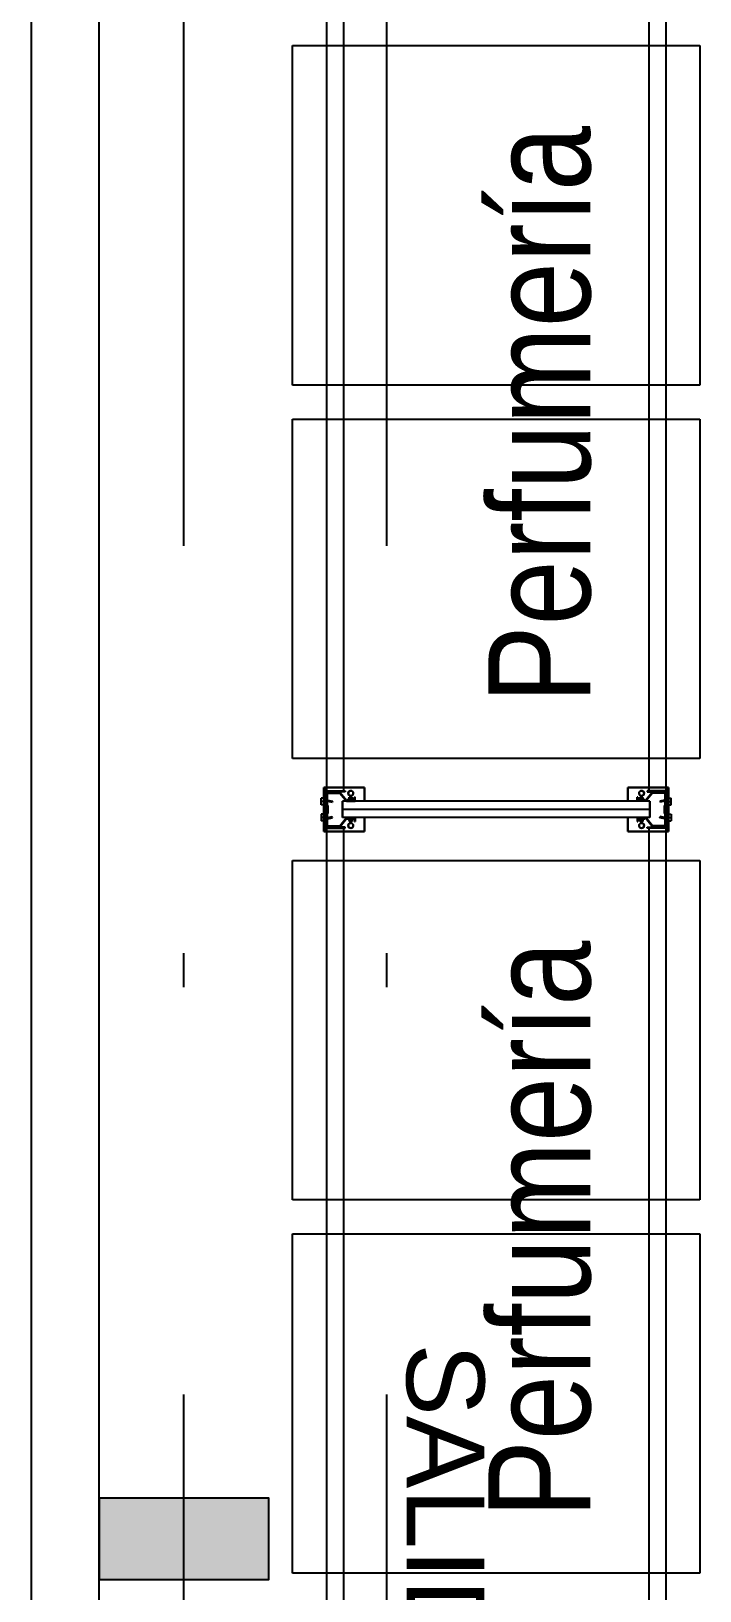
# Model space of a CAD drawing. Header units: metres. Extents: x 0 to 8715937, y -236336 to 216.
# Drawn here: x 109.6 to 111.57, y 53.102 to 57.696 of the extents above; entities that cross this region are included whole.
import ezdxf

# ---------------------------------------------------------------- set-up
doc = ezdxf.new("R2010")
doc.units = ezdxf.units.M
doc.header["$MEASUREMENT"] = 0
doc.linetypes.add('ACAD_ISO10W100', pattern=[18, 12, -3, 0, -3])
for name, color, linetype in [('0-BLOCK-ARQUITECTURA', 7, 'Continuous'), ('0-BLOCK-EQUIPAMIENTO', 7, 'Continuous'), ('0-BLOCK-ESTRUCTURA', 7, 'Continuous'), ('AAA BAST', 5, 'Continuous'), ('AAA COTAS', 7, 'Continuous'), ('AAA LARG', 1, 'Continuous'), ('AAA PALLETS', 7, 'Continuous'), ('COLUMNAS', 210, 'Continuous'), ('COLUMNAS HATCH', 251, 'Continuous'), ('EJES', 251, 'ACAD_ISO10W100'), ('MURO', 4, 'Continuous'), ('TEXTO', 7, 'Continuous')]:
    doc.layers.add(name, color=color, linetype=linetype)
doc.styles.add('AR', font='arial.ttf')
doc.styles.add('ARIAL', font='arial.ttf')

# ---------------------------------------------------------------- blocks, each defined once
blk = doc.blocks.new('DPM-ARQUITECTURA')
at = {"layer": 'MURO', "ltscale": 0.1}
for p, q in [((21.8801, 103.2229), (21.8801, 50.4111)), ((22.0801, 50.4111), (22.0801, 92.9343))]:
    blk.add_line(p, q, dxfattribs=at)
at = {"layer": 'TEXTO', "style": 'ARIAL'}
blk.add_text('SALIDA DE EMERGENCIA', height=0.229132, rotation=270, dxfattribs=at).set_placement((22.9863, 53.8306))
blk = doc.blocks.new('COLUMNA 0.24 x 0.50')
at = {"layer": 'COLUMNAS HATCH', "ltscale": 0.1}
blk.add_hatch(color=256, dxfattribs=at).paths.add_polyline_path([(0.5, 0), (0.5, -0.24), (0, -0.24), (0, 0)])
at = {"layer": 'COLUMNAS', "ltscale": 0.1}
blk.add_lwpolyline([(0.5, 0), (0.5, -0.24), (0, -0.24), (0, 0)], close=True, dxfattribs=at)
blk = doc.blocks.new('DPM-ESTRUCTURA')
at = {"layer": 'EJES', "ltscale": 0.4}
for p, q in [((22.33, 41.5801), (22.33, 112.3301)), ((22.9278, 41.5801), (22.9278, 112.3301))]:
    blk.add_line(p, q, dxfattribs=at)
at = {"layer": 'COLUMNAS', "xscale": -1}
blk.add_blockref('COLUMNA 0.24 x 0.50', (22.58, 53.3751), dxfattribs=at)
blk = doc.blocks.new('1A MODULO SIMPLE')
at = {"layer": 'AAA BAST'}
for points in [[(-2.1307, 1.015), (-2.1307, 1.017), (-2.1407, 1.017), (-2.1407, 1.04), (-2.1167, 1.06), (-2.1167, 1.1), (-2.1567, 1.1), (-2.1567, 1.098), (-2.1767, 1.098), (-2.1767, 1.1), (-2.2167, 1.1), (-2.2167, 1.06), (-2.1927, 1.04), (-2.1927, 1.017), (-2.2027, 1.017), (-2.2027, 1.015), (-2.1907, 1.015), (-2.1907, 1.0409), (-2.2147, 1.0609), (-2.2147, 1.098), (-2.1787, 1.098), (-2.1787, 1.096), (-2.1547, 1.096), (-2.1547, 1.098), (-2.1187, 1.098), (-2.1187, 1.0609), (-2.1427, 1.0409), (-2.1427, 1.015)], [(0.1973, 1.015), (0.1973, 1.017), (0.2073, 1.017), (0.2073, 1.04), (0.1833, 1.06), (0.1833, 1.1), (0.2233, 1.1), (0.2233, 1.098), (0.2433, 1.098), (0.2433, 1.1), (0.2833, 1.1), (0.2833, 1.06), (0.2593, 1.04), (0.2593, 1.017), (0.2693, 1.017), (0.2693, 1.015), (0.2573, 1.015), (0.2573, 1.0409), (0.2813, 1.0609), (0.2813, 1.098), (0.2453, 1.098), (0.2453, 1.096), (0.2213, 1.096), (0.2213, 1.098), (0.1853, 1.098), (0.1853, 1.0609), (0.2093, 1.0409), (0.2093, 1.015)], [(-2.1307, 0.185), (-2.1307, 0.183), (-2.1407, 0.183), (-2.1407, 0.16), (-2.1167, 0.14), (-2.1167, 0.1), (-2.1567, 0.1), (-2.1567, 0.102), (-2.1767, 0.102), (-2.1767, 0.1), (-2.2167, 0.1), (-2.2167, 0.14), (-2.1927, 0.16), (-2.1927, 0.183), (-2.2027, 0.183), (-2.2027, 0.185), (-2.1907, 0.185), (-2.1907, 0.1591), (-2.2147, 0.1391), (-2.2147, 0.102), (-2.1787, 0.102), (-2.1787, 0.104), (-2.1547, 0.104), (-2.1547, 0.102), (-2.1187, 0.102), (-2.1187, 0.1391), (-2.1427, 0.1591), (-2.1427, 0.185)], [(0.1973, 0.185), (0.1973, 0.183), (0.2073, 0.183), (0.2073, 0.16), (0.1833, 0.14), (0.1833, 0.1), (0.2233, 0.1), (0.2233, 0.102), (0.2433, 0.102), (0.2433, 0.1), (0.2833, 0.1), (0.2833, 0.14), (0.2593, 0.16), (0.2593, 0.183), (0.2693, 0.183), (0.2693, 0.185), (0.2573, 0.185), (0.2573, 0.1591), (0.2813, 0.1391), (0.2813, 0.102), (0.2453, 0.102), (0.2453, 0.104), (0.2213, 0.104), (0.2213, 0.102), (0.1853, 0.102), (0.1853, 0.1391), (0.2093, 0.1591), (0.2093, 0.185)]]:
    blk.add_hatch(color=251, dxfattribs=at).paths.add_polyline_path(points)
at = {"layer": 'AAA BAST', "color": 251}
for p, q in [((-2.2167, 1.1082), (-2.2317, 1.1082)), ((-2.2317, 1.1082), (-2.2317, 0.9882)), ((-2.2167, 1.1032), (-2.2317, 1.1032)), ((-2.1167, 1.1082), (-2.2167, 1.1082)), ((-2.2167, 1.1082), (-2.2167, 1.1032)), ((-2.2167, 1.1032), (-2.1167, 1.1032)), ((-2.2067, 1.1), (-2.2067, 1.1032)), ((-2.2067, 1.1032), (-2.1737, 1.1032)), ((-2.1802, 1.1152), (-2.2002, 1.1152)), ((-2.2002, 1.1082), (-2.2002, 1.1152)), ((-2.1902, 1.1082), (-2.1902, 1.1152)), ((-2.1802, 1.1082), (-2.1802, 1.1152)), ((-2.1737, 1.1), (-2.1737, 1.1032)), ((-2.1597, 1.1), (-2.1597, 1.1032)), ((-2.1532, 1.1152), (-2.1332, 1.1152)), ((-2.1532, 1.1082), (-2.1532, 1.1152)), ((-2.1432, 1.1082), (-2.1432, 1.1152)), ((-2.1332, 1.1082), (-2.1332, 1.1152)), ((-2.1267, 1.1), (-2.1267, 1.1032)), ((-2.1167, 1.1032), (-2.1167, 1.1082)), ((-2.1017, 1.1082), (-2.1167, 1.1082)), ((-2.1167, 1.1032), (-2.1017, 1.1032)), ((-2.1017, 0.9882), (-2.1017, 1.1082)), ((0.1683, 0.9882), (0.1683, 1.1082)), ((0.1683, 1.1082), (0.1833, 1.1082)), ((0.1833, 1.1032), (0.1683, 1.1032)), ((0.1833, 1.1032), (0.1833, 1.1082)), ((0.1833, 1.1082), (0.2833, 1.1082)), ((0.2833, 1.1032), (0.1833, 1.1032)), ((0.1933, 1.1), (0.1933, 1.1032)), ((0.2198, 1.1152), (0.1998, 1.1152)), ((0.1998, 1.1082), (0.1998, 1.1152)), ((0.2098, 1.1082), (0.2098, 1.1152)), ((0.2198, 1.1082), (0.2198, 1.1152)), ((0.2263, 1.1), (0.2263, 1.1032)), ((0.2403, 1.1), (0.2403, 1.1032)), ((0.2733, 1.1032), (0.2403, 1.1032)), ((0.2468, 1.1152), (0.2668, 1.1152)), ((0.2468, 1.1082), (0.2468, 1.1152)), ((0.2568, 1.1082), (0.2568, 1.1152)), ((0.2668, 1.1082), (0.2668, 1.1152)), ((0.2733, 1.1), (0.2733, 1.1032)), ((0.2833, 1.1082), (0.2833, 1.1032)), ((0.2833, 1.1082), (0.2983, 1.1082)), ((0.2833, 1.1032), (0.2983, 1.1032)), ((0.2983, 1.1082), (0.2983, 0.9882)), ((-2.1767, 1.1), (-2.2167, 1.1)), ((-2.2167, 1.1), (-2.2167, 1.06)), ((-2.2167, 1.06), (-2.1927, 1.04)), ((-2.2147, 1.098), (-2.2147, 1.0609)), ((-2.1787, 1.098), (-2.2147, 1.098)), ((-2.2147, 1.0609), (-2.1907, 1.0409)), ((-2.1787, 1.098), (-2.1787, 1.096)), ((-2.1547, 1.096), (-2.1787, 1.096)), ((-2.1767, 1.1), (-2.1767, 1.098)), ((-2.1767, 1.1), (-2.1737, 1.1)), ((-2.1567, 1.098), (-2.1767, 1.098)), ((-2.1567, 1.1), (-2.1597, 1.1)), ((-2.1167, 1.1), (-2.1567, 1.1)), ((-2.1567, 1.1), (-2.1567, 1.098)), ((-2.1187, 1.098), (-2.1547, 1.098)), ((-2.1547, 1.098), (-2.1547, 1.096)), ((-2.1187, 1.0609), (-2.1427, 1.0409)), ((-2.1167, 1.06), (-2.1407, 1.04)), ((-2.1187, 1.098), (-2.1187, 1.0609)), ((-2.1167, 1.1), (-2.1167, 1.06)), ((0.1833, 1.1), (0.2233, 1.1)), ((0.1833, 1.1), (0.1833, 1.06)), ((0.1833, 1.06), (0.2073, 1.04)), ((0.1853, 1.098), (0.1853, 1.0609)), ((0.1853, 1.098), (0.2213, 1.098)), ((0.1853, 1.0609), (0.2093, 1.0409)), ((0.2213, 1.098), (0.2213, 1.096)), ((0.2213, 1.096), (0.2453, 1.096)), ((0.2233, 1.1), (0.2233, 1.098)), ((0.2233, 1.1), (0.2263, 1.1)), ((0.2233, 1.098), (0.2433, 1.098)), ((0.2433, 1.1), (0.2403, 1.1)), ((0.2433, 1.1), (0.2833, 1.1)), ((0.2433, 1.1), (0.2433, 1.098)), ((0.2453, 1.098), (0.2813, 1.098)), ((0.2453, 1.098), (0.2453, 1.096)), ((0.2813, 1.0609), (0.2573, 1.0409)), ((0.2833, 1.06), (0.2593, 1.04)), ((0.2813, 1.098), (0.2813, 1.0609)), ((0.2833, 1.1), (0.2833, 1.06)), ((-2.1927, 1.017), (-2.2027, 1.017)), ((-2.2027, 1.017), (-2.2027, 1.015)), ((-2.1907, 1.015), (-2.2027, 1.015)), ((-2.1927, 1.036), (-2.1977, 1.036)), ((-2.1977, 1.021), (-2.1977, 1.036)), ((-2.1927, 1.0285), (-2.1977, 1.0285)), ((-2.1927, 1.021), (-2.1977, 1.021)), ((-2.1927, 1.04), (-2.1927, 1.017)), ((-2.1907, 1.053), (-2.1667, 1.053)), ((-2.1907, 0.147), (-2.1907, 1.053)), ((-2.1907, 1.0409), (-2.1907, 1.015)), ((-2.1667, 1.053), (-2.1427, 1.053)), ((-2.1667, 0.147), (-2.1667, 1.053)), ((-2.1427, 0.147), (-2.1427, 1.053)), ((-2.1427, 1.0409), (-2.1427, 1.015)), ((-2.1427, 1.015), (-2.1307, 1.015)), ((-2.1407, 1.04), (-2.1407, 1.017)), ((-2.1357, 1.036), (-2.1407, 1.036)), ((-2.1407, 1.021), (-2.1407, 1.036)), ((-2.1357, 1.0285), (-2.1407, 1.0285)), ((-2.1357, 1.021), (-2.1407, 1.021)), ((-2.1407, 1.017), (-2.1307, 1.017)), ((-2.1357, 1.021), (-2.1357, 1.036)), ((-2.1357, 1.0328), (-2.1307, 1.0328)), ((-2.1357, 1.0243), (-2.1307, 1.0243)), ((-2.1307, 1.0243), (-2.1307, 1.0328)), ((-2.1307, 1.015), (-2.1307, 1.017)), ((0.2023, 1.0328), (0.1973, 1.0328)), ((0.1973, 1.0243), (0.1973, 1.0328)), ((0.2023, 1.0243), (0.1973, 1.0243)), ((0.2073, 1.017), (0.1973, 1.017)), ((0.1973, 1.015), (0.1973, 1.017)), ((0.2093, 1.015), (0.1973, 1.015)), ((0.2023, 1.036), (0.2073, 1.036)), ((0.2023, 1.021), (0.2023, 1.036)), ((0.2023, 1.0285), (0.2073, 1.0285)), ((0.2023, 1.021), (0.2073, 1.021)), ((0.2073, 1.04), (0.2073, 1.017)), ((0.2073, 1.021), (0.2073, 1.036)), ((0.2333, 1.053), (0.2093, 1.053)), ((0.2093, 0.147), (0.2093, 1.053)), ((0.2093, 1.0409), (0.2093, 1.015)), ((0.2573, 1.053), (0.2333, 1.053)), ((0.2333, 0.147), (0.2333, 1.053)), ((0.2573, 0.147), (0.2573, 1.053)), ((0.2573, 1.0409), (0.2573, 1.015)), ((0.2573, 1.015), (0.2693, 1.015)), ((0.2593, 1.04), (0.2593, 1.017)), ((0.2593, 1.036), (0.2643, 1.036)), ((0.2593, 1.0285), (0.2643, 1.0285)), ((0.2593, 1.021), (0.2643, 1.021)), ((0.2593, 1.017), (0.2693, 1.017)), ((0.2643, 1.021), (0.2643, 1.036)), ((0.2693, 1.017), (0.2693, 1.015)), ((-2.2317, 0.9882), (-2.1907, 0.9882)), ((-2.1427, 0.9882), (-2.1017, 0.9882)), ((0.2093, 0.9882), (0.1683, 0.9882)), ((0.2983, 0.9882), (0.2573, 0.9882)), ((-2.2317, 0.0918), (-2.2317, 0.2118)), ((-2.2317, 0.2118), (-2.1907, 0.2118)), ((-2.1907, 0.185), (-2.2027, 0.185)), ((-2.2027, 0.183), (-2.2027, 0.185)), ((-2.1907, 0.1591), (-2.1907, 0.185)), ((-2.1427, 0.2118), (-2.1017, 0.2118)), ((-2.1427, 0.1591), (-2.1427, 0.185)), ((-2.1427, 0.185), (-2.1307, 0.185)), ((-2.1307, 0.185), (-2.1307, 0.183)), ((-2.1017, 0.2118), (-2.1017, 0.0918)), ((0.2093, 0.2118), (0.1683, 0.2118)), ((0.1683, 0.2118), (0.1683, 0.0918)), ((0.2093, 0.185), (0.1973, 0.185)), ((0.1973, 0.185), (0.1973, 0.183)), ((0.2093, 0.1591), (0.2093, 0.185)), ((0.2983, 0.2118), (0.2573, 0.2118)), ((0.2573, 0.1591), (0.2573, 0.185)), ((0.2573, 0.185), (0.2693, 0.185)), ((0.2693, 0.183), (0.2693, 0.185)), ((0.2983, 0.0918), (0.2983, 0.2118)), ((-2.2167, 0.14), (-2.1927, 0.16)), ((-2.2167, 0.1), (-2.2167, 0.14)), ((-2.2147, 0.1391), (-2.1907, 0.1591)), ((-2.2147, 0.102), (-2.2147, 0.1391)), ((-2.1927, 0.183), (-2.2027, 0.183)), ((-2.1927, 0.1801), (-2.1977, 0.1801)), ((-2.1977, 0.1651), (-2.1977, 0.1801)), ((-2.1927, 0.1726), (-2.1977, 0.1726)), ((-2.1927, 0.1651), (-2.1977, 0.1651)), ((-2.1927, 0.16), (-2.1927, 0.183)), ((-2.1907, 0.147), (-2.1667, 0.147)), ((-2.1667, 0.147), (-2.1427, 0.147)), ((-2.1187, 0.1391), (-2.1427, 0.1591)), ((-2.1407, 0.16), (-2.1407, 0.183)), ((-2.1407, 0.183), (-2.1307, 0.183)), ((-2.1357, 0.1801), (-2.1407, 0.1801)), ((-2.1407, 0.1651), (-2.1407, 0.1801)), ((-2.1357, 0.1726), (-2.1407, 0.1726)), ((-2.1357, 0.1651), (-2.1407, 0.1651)), ((-2.1167, 0.14), (-2.1407, 0.16)), ((-2.1357, 0.1651), (-2.1357, 0.1801)), ((-2.1357, 0.1768), (-2.1307, 0.1768)), ((-2.1357, 0.1683), (-2.1307, 0.1683)), ((-2.1307, 0.1683), (-2.1307, 0.1768)), ((-2.1187, 0.102), (-2.1187, 0.1391)), ((-2.1167, 0.1), (-2.1167, 0.14)), ((0.1833, 0.14), (0.2073, 0.16)), ((0.1833, 0.1), (0.1833, 0.14)), ((0.1853, 0.1391), (0.2093, 0.1591)), ((0.1853, 0.102), (0.1853, 0.1391)), ((0.2073, 0.183), (0.1973, 0.183)), ((0.2023, 0.1768), (0.1973, 0.1768)), ((0.1973, 0.1683), (0.1973, 0.1768)), ((0.2023, 0.1683), (0.1973, 0.1683)), ((0.2023, 0.1801), (0.2073, 0.1801)), ((0.2023, 0.1651), (0.2023, 0.1801)), ((0.2023, 0.1726), (0.2073, 0.1726)), ((0.2023, 0.1651), (0.2073, 0.1651)), ((0.2073, 0.16), (0.2073, 0.183)), ((0.2073, 0.1651), (0.2073, 0.1801)), ((0.2333, 0.147), (0.2093, 0.147)), ((0.2573, 0.147), (0.2333, 0.147)), ((0.2813, 0.1391), (0.2573, 0.1591)), ((0.2593, 0.16), (0.2593, 0.183)), ((0.2593, 0.183), (0.2693, 0.183)), ((0.2593, 0.1801), (0.2643, 0.1801)), ((0.2593, 0.1726), (0.2643, 0.1726)), ((0.2593, 0.1651), (0.2643, 0.1651)), ((0.2833, 0.14), (0.2593, 0.16)), ((0.2643, 0.1651), (0.2643, 0.1801)), ((0.2813, 0.102), (0.2813, 0.1391)), ((0.2833, 0.1), (0.2833, 0.14)), ((-2.2167, 0.0968), (-2.2317, 0.0968)), ((-2.1767, 0.1), (-2.2167, 0.1)), ((-2.2167, 0.0968), (-2.1167, 0.0968)), ((-2.2167, 0.0918), (-2.2167, 0.0968)), ((-2.1787, 0.102), (-2.2147, 0.102)), ((-2.2067, 0.1), (-2.2067, 0.0968)), ((-2.2067, 0.0968), (-2.1737, 0.0968)), ((-2.1787, 0.102), (-2.1787, 0.104)), ((-2.1547, 0.104), (-2.1787, 0.104)), ((-2.1567, 0.102), (-2.1767, 0.102)), ((-2.1767, 0.1), (-2.1767, 0.102)), ((-2.1767, 0.1), (-2.1737, 0.1)), ((-2.1737, 0.1), (-2.1737, 0.0968)), ((-2.1597, 0.1), (-2.1597, 0.0968)), ((-2.1567, 0.1), (-2.1597, 0.1)), ((-2.1567, 0.1), (-2.1567, 0.102)), ((-2.1167, 0.1), (-2.1567, 0.1)), ((-2.1547, 0.102), (-2.1547, 0.104)), ((-2.1187, 0.102), (-2.1547, 0.102)), ((-2.1267, 0.1), (-2.1267, 0.0968)), ((-2.1167, 0.0968), (-2.1167, 0.0918)), ((-2.1167, 0.0968), (-2.1017, 0.0968)), ((0.1833, 0.0968), (0.1683, 0.0968)), ((0.1833, 0.1), (0.2233, 0.1)), ((0.2833, 0.0968), (0.1833, 0.0968)), ((0.1833, 0.0968), (0.1833, 0.0918)), ((0.1853, 0.102), (0.2213, 0.102)), ((0.1933, 0.1), (0.1933, 0.0968)), ((0.2213, 0.102), (0.2213, 0.104)), ((0.2213, 0.104), (0.2453, 0.104)), ((0.2233, 0.102), (0.2433, 0.102)), ((0.2233, 0.1), (0.2233, 0.102)), ((0.2233, 0.1), (0.2263, 0.1)), ((0.2263, 0.1), (0.2263, 0.0968)), ((0.2403, 0.1), (0.2403, 0.0968)), ((0.2433, 0.1), (0.2403, 0.1)), ((0.2733, 0.0968), (0.2403, 0.0968)), ((0.2433, 0.1), (0.2433, 0.102)), ((0.2433, 0.1), (0.2833, 0.1)), ((0.2453, 0.102), (0.2453, 0.104)), ((0.2453, 0.102), (0.2813, 0.102)), ((0.2733, 0.1), (0.2733, 0.0968)), ((0.2833, 0.0918), (0.2833, 0.0968)), ((0.2833, 0.0968), (0.2983, 0.0968)), ((-2.2167, 0.0918), (-2.2317, 0.0918)), ((-2.1167, 0.0918), (-2.2167, 0.0918)), ((-2.2002, 0.0918), (-2.2002, 0.0848)), ((-2.1802, 0.0848), (-2.2002, 0.0848)), ((-2.1902, 0.0918), (-2.1902, 0.0848)), ((-2.1802, 0.0918), (-2.1802, 0.0848)), ((-2.1532, 0.0918), (-2.1532, 0.0848)), ((-2.1532, 0.0848), (-2.1332, 0.0848)), ((-2.1432, 0.0918), (-2.1432, 0.0848)), ((-2.1332, 0.0918), (-2.1332, 0.0848)), ((-2.1017, 0.0918), (-2.1167, 0.0918)), ((0.1683, 0.0918), (0.1833, 0.0918)), ((0.1833, 0.0918), (0.2833, 0.0918)), ((0.1998, 0.0918), (0.1998, 0.0848)), ((0.2198, 0.0848), (0.1998, 0.0848)), ((0.2098, 0.0918), (0.2098, 0.0848)), ((0.2198, 0.0918), (0.2198, 0.0848)), ((0.2468, 0.0918), (0.2468, 0.0848)), ((0.2468, 0.0848), (0.2668, 0.0848)), ((0.2568, 0.0918), (0.2568, 0.0848)), ((0.2668, 0.0918), (0.2668, 0.0848)), ((0.2833, 0.0918), (0.2983, 0.0918))]:
    blk.add_line(p, q, dxfattribs=at)
for centre in [(-2.2141, 1.0285), (-2.1192, 1.0285), (0.1859, 1.0285), (0.2808, 1.0285), (-2.2141, 0.1715), (-2.1192, 0.1715), (0.1859, 0.1715), (0.2808, 0.1715)]:
    blk.add_circle(centre, 0.0075, dxfattribs=at)
at = {"layer": 'AAA LARG', "color": 251}
for p, q in [((-2.1407, 1.105), (-2.1454, 1.0829)), ((-2.1407, 1.105), (-2.1117, 1.105)), ((-2.1117, 1.105), (-2.1117, 1.045)), ((0.2073, 1.105), (0.1783, 1.105)), ((0.1783, 1.105), (0.1783, 1.045)), ((0.2073, 1.105), (0.212, 1.0829)), ((-2.1422, 1.0822), (-2.1454, 1.0829)), ((-2.1381, 1.1018), (-2.1422, 1.0822)), ((-2.1149, 1.1018), (-2.1381, 1.1018)), ((-2.1149, 1.045), (-2.1149, 1.1018)), ((-2.1117, 1.1), (0.1783, 1.1)), ((0.1815, 1.045), (0.1815, 1.1018)), ((0.1815, 1.1018), (0.2047, 1.1018)), ((0.2047, 1.1018), (0.2089, 1.0822)), ((0.2089, 1.0822), (0.212, 1.0829)), ((-2.1117, 1.045), (-2.1149, 1.045)), ((-2.1117, 1.05), (0.1783, 1.05)), ((0.1783, 1.045), (0.1815, 1.045)), ((-2.1117, 0.155), (-2.1149, 0.155)), ((-2.1149, 0.155), (-2.1149, 0.0982)), ((-2.1117, 0.095), (-2.1117, 0.155)), ((-2.1117, 0.15), (0.1783, 0.15)), ((0.1783, 0.095), (0.1783, 0.155)), ((0.1783, 0.155), (0.1815, 0.155)), ((0.1815, 0.155), (0.1815, 0.0982)), ((-2.1422, 0.1178), (-2.1454, 0.1171)), ((-2.1407, 0.095), (-2.1454, 0.1171)), ((-2.1381, 0.0982), (-2.1422, 0.1178)), ((-2.1407, 0.095), (-2.1117, 0.095)), ((-2.1149, 0.0982), (-2.1381, 0.0982)), ((-2.1117, 0.1), (0.1783, 0.1)), ((0.2073, 0.095), (0.1783, 0.095)), ((0.1815, 0.0982), (0.2047, 0.0982)), ((0.2047, 0.0982), (0.2089, 0.1178)), ((0.2073, 0.095), (0.212, 0.1171)), ((0.2089, 0.1178), (0.212, 0.1171))]:
    blk.add_line(p, q, dxfattribs=at)
at = {"layer": 'AAA PALLETS', "color": 251, "ltscale": 0.21}
for p, q in [((-1.0167, 1.2), (-2.0167, 1.2)), ((-2.0167, 1.2), (-2.0167, 0)), ((-1.0167, 0), (-1.0167, 1.2)), ((0.0833, 1.2), (-0.9167, 1.2)), ((-0.9167, 1.2), (-0.9167, 0)), ((0.0833, 0), (0.0833, 1.2)), ((-2.0167, 0), (-1.0167, 0)), ((-0.9167, 0), (0.0833, 0))]:
    blk.add_line(p, q, dxfattribs=at)
blk = doc.blocks.new('DPM-EQUIPAMIENTO')
at = {"layer": 'AAA COTAS', "ltscale": 0.21, "xscale": -1, "rotation": 90}
for p in [(23.8501, 55.637), (23.8501, 53.237)]:
    blk.add_blockref('1A MODULO SIMPLE', p, dxfattribs=at)

msp = doc.modelspace()

# ---------------------------------------------------------------- hatches: boundary and pattern name
at = {"layer": 'AAA BAST'}
for points in [[(110.5551, 55.4397), (110.5531, 55.4397), (110.5531, 55.4297), (110.5301, 55.4297), (110.5101, 55.4537), (110.4701, 55.4537), (110.4701, 55.4137), (110.4721, 55.4137), (110.4721, 55.3937), (110.4701, 55.3937), (110.4701, 55.3537), (110.5101, 55.3537), (110.5301, 55.3777), (110.5531, 55.3777), (110.5531, 55.3677), (110.5551, 55.3677), (110.5551, 55.3797), (110.5292, 55.3797), (110.5092, 55.3557), (110.4721, 55.3557), (110.4721, 55.3917), (110.4741, 55.3917), (110.4741, 55.4157), (110.4721, 55.4157), (110.4721, 55.4517), (110.5092, 55.4517), (110.5292, 55.4277), (110.5551, 55.4277)], [(110.5551, 55.3677), (110.5531, 55.3677), (110.5531, 55.3777), (110.5301, 55.3777), (110.5101, 55.3537), (110.4701, 55.3537), (110.4701, 55.3937), (110.4721, 55.3937), (110.4721, 55.4137), (110.4701, 55.4137), (110.4701, 55.4537), (110.5101, 55.4537), (110.5301, 55.4297), (110.5531, 55.4297), (110.5531, 55.4397), (110.5551, 55.4397), (110.5551, 55.4277), (110.5292, 55.4277), (110.5092, 55.4517), (110.4721, 55.4517), (110.4721, 55.4157), (110.4741, 55.4157), (110.4741, 55.3917), (110.4721, 55.3917), (110.4721, 55.3557), (110.5092, 55.3557), (110.5292, 55.3797), (110.5551, 55.3797)], [(111.3851, 55.4397), (111.3871, 55.4397), (111.3871, 55.4297), (111.4101, 55.4297), (111.4301, 55.4537), (111.4701, 55.4537), (111.4701, 55.4137), (111.4681, 55.4137), (111.4681, 55.3937), (111.4701, 55.3937), (111.4701, 55.3537), (111.4301, 55.3537), (111.4101, 55.3777), (111.3871, 55.3777), (111.3871, 55.3677), (111.3851, 55.3677), (111.3851, 55.3797), (111.411, 55.3797), (111.431, 55.3557), (111.4681, 55.3557), (111.4681, 55.3917), (111.4661, 55.3917), (111.4661, 55.4157), (111.4681, 55.4157), (111.4681, 55.4517), (111.431, 55.4517), (111.411, 55.4277), (111.3851, 55.4277)], [(111.3851, 55.3677), (111.3871, 55.3677), (111.3871, 55.3777), (111.4101, 55.3777), (111.4301, 55.3537), (111.4701, 55.3537), (111.4701, 55.3937), (111.4681, 55.3937), (111.4681, 55.4137), (111.4701, 55.4137), (111.4701, 55.4537), (111.4301, 55.4537), (111.4101, 55.4297), (111.3871, 55.4297), (111.3871, 55.4397), (111.3851, 55.4397), (111.3851, 55.4277), (111.411, 55.4277), (111.431, 55.4517), (111.4681, 55.4517), (111.4681, 55.4157), (111.4661, 55.4157), (111.4661, 55.3917), (111.4681, 55.3917), (111.4681, 55.3557), (111.431, 55.3557), (111.411, 55.3797), (111.3851, 55.3797)]]:
    msp.add_hatch(color=251, dxfattribs=at).paths.add_polyline_path(points)

# ---------------------------------------------------------------- linework, layer by layer
at = {"layer": 'AAA BAST', "color": 251}
for p, q in [((110.5819, 55.4687), (110.4619, 55.4687)), ((110.4619, 55.4687), (110.4619, 55.4537)), ((110.4619, 55.4537), (110.4619, 55.4687)), ((110.4619, 55.4687), (110.5819, 55.4687)), ((110.4669, 55.4537), (110.4619, 55.4537)), ((110.4619, 55.4537), (110.4619, 55.3537)), ((110.4619, 55.3537), (110.4619, 55.4537)), ((110.4619, 55.4537), (110.4669, 55.4537)), ((110.4669, 55.4537), (110.4669, 55.4687)), ((110.4669, 55.4537), (110.4669, 55.4687)), ((110.4669, 55.3537), (110.4669, 55.4537)), ((110.4669, 55.4537), (110.4669, 55.3537)), ((110.4701, 55.4537), (110.4701, 55.4137)), ((110.4701, 55.4537), (110.5101, 55.4537)), ((110.4701, 55.4137), (110.4701, 55.4537)), ((110.4701, 55.4537), (110.5101, 55.4537)), ((110.5101, 55.4537), (110.5301, 55.4297)), ((110.5101, 55.4537), (110.5301, 55.4297)), ((110.5819, 55.4277), (110.5819, 55.4687)), ((110.5819, 55.4687), (110.5819, 55.4277)), ((111.3583, 55.4277), (111.3583, 55.4687)), ((111.3583, 55.4687), (111.4783, 55.4687)), ((111.4783, 55.4687), (111.3583, 55.4687)), ((111.3583, 55.4687), (111.3583, 55.4277)), ((111.4301, 55.4537), (111.4101, 55.4297)), ((111.4301, 55.4537), (111.4101, 55.4297)), ((111.4701, 55.4537), (111.4301, 55.4537)), ((111.4701, 55.4537), (111.4301, 55.4537)), ((111.4701, 55.4537), (111.4701, 55.4137)), ((111.4701, 55.4137), (111.4701, 55.4537)), ((111.4733, 55.4537), (111.4733, 55.4687)), ((111.4733, 55.4537), (111.4733, 55.4687)), ((111.4733, 55.3537), (111.4733, 55.4537)), ((111.4733, 55.4537), (111.4783, 55.4537)), ((111.4733, 55.4537), (111.4733, 55.3537)), ((111.4783, 55.4537), (111.4733, 55.4537)), ((111.4783, 55.4687), (111.4783, 55.4537)), ((111.4783, 55.4537), (111.4783, 55.4687)), ((111.4783, 55.4537), (111.4783, 55.3537)), ((111.4783, 55.3537), (111.4783, 55.4537)), ((110.4549, 55.4172), (110.4549, 55.4372)), ((110.4619, 55.4372), (110.4549, 55.4372)), ((110.4549, 55.4172), (110.4549, 55.4372)), ((110.4619, 55.4372), (110.4549, 55.4372)), ((110.4619, 55.4272), (110.4549, 55.4272)), ((110.4619, 55.4272), (110.4549, 55.4272)), ((110.4619, 55.4172), (110.4549, 55.4172)), ((110.4619, 55.4172), (110.4549, 55.4172)), ((110.4701, 55.4437), (110.4669, 55.4437)), ((110.4701, 55.4437), (110.4669, 55.4437)), ((110.4669, 55.4437), (110.4669, 55.4107)), ((110.4701, 55.4107), (110.4669, 55.4107)), ((110.4701, 55.4107), (110.4669, 55.4107)), ((110.4701, 55.4137), (110.4721, 55.4137)), ((110.4701, 55.4137), (110.4701, 55.4107)), ((110.4701, 55.4137), (110.4721, 55.4137)), ((110.4701, 55.4137), (110.4701, 55.4107)), ((110.4721, 55.4517), (110.5092, 55.4517)), ((110.4721, 55.4517), (110.4721, 55.4157)), ((110.4721, 55.4517), (110.5092, 55.4517)), ((110.4721, 55.4157), (110.4721, 55.4517)), ((110.4721, 55.4157), (110.4741, 55.4157)), ((110.4721, 55.4157), (110.4741, 55.4157)), ((110.4721, 55.4137), (110.4721, 55.3937)), ((110.4721, 55.3937), (110.4721, 55.4137)), ((110.4741, 55.4157), (110.4741, 55.3917)), ((110.4741, 55.3917), (110.4741, 55.4157)), ((110.5092, 55.4517), (110.5292, 55.4277)), ((110.5092, 55.4517), (110.5292, 55.4277)), ((110.5171, 55.4037), (110.5171, 55.4277)), ((111.4231, 55.4277), (110.5171, 55.4277)), ((110.5171, 55.4277), (110.5171, 55.4037)), ((111.4231, 55.4277), (110.5171, 55.4277)), ((110.5292, 55.4277), (110.5551, 55.4277)), ((110.5292, 55.4277), (110.5551, 55.4277)), ((110.5301, 55.4297), (110.5531, 55.4297)), ((110.5301, 55.4297), (110.5531, 55.4297)), ((110.5341, 55.4347), (110.5341, 55.4297)), ((110.5491, 55.4347), (110.5341, 55.4347)), ((110.5341, 55.4297), (110.5341, 55.4347)), ((110.5491, 55.4347), (110.5341, 55.4347)), ((110.5491, 55.4297), (110.5341, 55.4297)), ((110.5374, 55.4347), (110.5374, 55.4397)), ((110.5459, 55.4397), (110.5374, 55.4397)), ((110.5416, 55.4347), (110.5416, 55.4297)), ((110.5416, 55.4297), (110.5416, 55.4347)), ((110.5459, 55.4347), (110.5459, 55.4397)), ((110.5491, 55.4347), (110.5491, 55.4297)), ((110.5491, 55.4297), (110.5491, 55.4347)), ((110.5531, 55.4297), (110.5531, 55.4397)), ((110.5551, 55.4397), (110.5531, 55.4397)), ((110.5531, 55.4297), (110.5531, 55.4397)), ((110.5531, 55.4397), (110.5551, 55.4397)), ((110.5551, 55.4277), (110.5551, 55.4397)), ((110.5551, 55.4277), (110.5551, 55.4397)), ((111.3851, 55.4277), (111.3851, 55.4397)), ((111.3851, 55.4397), (111.3871, 55.4397)), ((111.3851, 55.4277), (111.3851, 55.4397)), ((111.3871, 55.4397), (111.3851, 55.4397)), ((111.411, 55.4277), (111.3851, 55.4277)), ((111.411, 55.4277), (111.3851, 55.4277)), ((111.3871, 55.4297), (111.3871, 55.4397)), ((111.3871, 55.4297), (111.3871, 55.4397)), ((111.4101, 55.4297), (111.3871, 55.4297)), ((111.4101, 55.4297), (111.3871, 55.4297)), ((111.39, 55.4347), (111.39, 55.4297)), ((111.405, 55.4347), (111.39, 55.4347)), ((111.39, 55.4297), (111.39, 55.4347)), ((111.405, 55.4347), (111.39, 55.4347)), ((111.405, 55.4297), (111.39, 55.4297)), ((111.3933, 55.4347), (111.3933, 55.4397)), ((111.4018, 55.4397), (111.3933, 55.4397)), ((111.3975, 55.4347), (111.3975, 55.4297)), ((111.3975, 55.4297), (111.3975, 55.4347)), ((111.4018, 55.4347), (111.4018, 55.4397)), ((111.405, 55.4347), (111.405, 55.4297)), ((111.405, 55.4297), (111.405, 55.4347)), ((111.431, 55.4517), (111.411, 55.4277)), ((111.431, 55.4517), (111.411, 55.4277)), ((111.4231, 55.4037), (111.4231, 55.4277)), ((111.4231, 55.4277), (111.4231, 55.4037)), ((111.4681, 55.4517), (111.431, 55.4517)), ((111.4681, 55.4517), (111.431, 55.4517)), ((111.4681, 55.4157), (111.4661, 55.4157)), ((111.4661, 55.4157), (111.4661, 55.3917)), ((111.4681, 55.4157), (111.4661, 55.4157)), ((111.4661, 55.3917), (111.4661, 55.4157)), ((111.4681, 55.4517), (111.4681, 55.4157)), ((111.4681, 55.4157), (111.4681, 55.4517)), ((111.4681, 55.4137), (111.4681, 55.3937)), ((111.4701, 55.4137), (111.4681, 55.4137)), ((111.4681, 55.3937), (111.4681, 55.4137)), ((111.4701, 55.4137), (111.4681, 55.4137)), ((111.4701, 55.4437), (111.4733, 55.4437)), ((111.4701, 55.4437), (111.4733, 55.4437)), ((111.4701, 55.4137), (111.4701, 55.4107)), ((111.4701, 55.4137), (111.4701, 55.4107)), ((111.4701, 55.4107), (111.4733, 55.4107)), ((111.4701, 55.4107), (111.4733, 55.4107)), ((111.4733, 55.4437), (111.4733, 55.4107)), ((111.4783, 55.4372), (111.4853, 55.4372)), ((111.4783, 55.4372), (111.4853, 55.4372)), ((111.4783, 55.4272), (111.4853, 55.4272)), ((111.4783, 55.4272), (111.4853, 55.4272)), ((111.4783, 55.4172), (111.4853, 55.4172)), ((111.4783, 55.4172), (111.4853, 55.4172)), ((111.4853, 55.4172), (111.4853, 55.4372)), ((111.4853, 55.4172), (111.4853, 55.4372)), ((110.4549, 55.3902), (110.4549, 55.3702)), ((110.4619, 55.3902), (110.4549, 55.3902)), ((110.4549, 55.3902), (110.4549, 55.3702)), ((110.4619, 55.3902), (110.4549, 55.3902)), ((110.4619, 55.3802), (110.4549, 55.3802)), ((110.4619, 55.3802), (110.4549, 55.3802)), ((110.4619, 55.3702), (110.4549, 55.3702)), ((110.4619, 55.3702), (110.4549, 55.3702)), ((110.4701, 55.3967), (110.4669, 55.3967)), ((110.4669, 55.3637), (110.4669, 55.3967)), ((110.4701, 55.3967), (110.4669, 55.3967)), ((110.4701, 55.3637), (110.4669, 55.3637)), ((110.4701, 55.3637), (110.4669, 55.3637)), ((110.4701, 55.3937), (110.4701, 55.3967)), ((110.4701, 55.3937), (110.4701, 55.3967)), ((110.4701, 55.3937), (110.4701, 55.3537)), ((110.4701, 55.3937), (110.4721, 55.3937)), ((110.4701, 55.3537), (110.4701, 55.3937)), ((110.4701, 55.3937), (110.4721, 55.3937)), ((110.4721, 55.3917), (110.4721, 55.3557)), ((110.4721, 55.3917), (110.4741, 55.3917)), ((110.4721, 55.3557), (110.4721, 55.3917)), ((110.4721, 55.3917), (110.4741, 55.3917)), ((110.5092, 55.3557), (110.5292, 55.3797)), ((110.5092, 55.3557), (110.5292, 55.3797)), ((110.5101, 55.3537), (110.5301, 55.3777)), ((110.5101, 55.3537), (110.5301, 55.3777)), ((110.5171, 55.3797), (110.5171, 55.4037)), ((111.4231, 55.4037), (110.5171, 55.4037)), ((110.5171, 55.4037), (110.5171, 55.3797)), ((111.4231, 55.4037), (110.5171, 55.4037)), ((111.4231, 55.3797), (110.5171, 55.3797)), ((111.4231, 55.3797), (110.5171, 55.3797)), ((110.5292, 55.3797), (110.5551, 55.3797)), ((110.5292, 55.3797), (110.5551, 55.3797)), ((110.5301, 55.3777), (110.5531, 55.3777)), ((110.5301, 55.3777), (110.5531, 55.3777)), ((110.5341, 55.3777), (110.5341, 55.3727)), ((110.5341, 55.3727), (110.5341, 55.3777)), ((110.5491, 55.3777), (110.5341, 55.3777)), ((110.5491, 55.3727), (110.5341, 55.3727)), ((110.5491, 55.3727), (110.5341, 55.3727)), ((110.5374, 55.3727), (110.5374, 55.3677)), ((110.5459, 55.3677), (110.5374, 55.3677)), ((110.5416, 55.3777), (110.5416, 55.3727)), ((110.5416, 55.3727), (110.5416, 55.3777)), ((110.5459, 55.3727), (110.5459, 55.3677)), ((110.5491, 55.3777), (110.5491, 55.3727)), ((110.5491, 55.3727), (110.5491, 55.3777)), ((110.5531, 55.3777), (110.5531, 55.3677)), ((110.5531, 55.3777), (110.5531, 55.3677)), ((110.5531, 55.3677), (110.5551, 55.3677)), ((110.5551, 55.3677), (110.5531, 55.3677)), ((110.5551, 55.3797), (110.5551, 55.3677)), ((110.5551, 55.3797), (110.5551, 55.3677)), ((110.5819, 55.3387), (110.5819, 55.3797)), ((110.5819, 55.3797), (110.5819, 55.3387)), ((111.3583, 55.3387), (111.3583, 55.3797)), ((111.3583, 55.3797), (111.3583, 55.3387)), ((111.411, 55.3797), (111.3851, 55.3797)), ((111.3851, 55.3797), (111.3851, 55.3677)), ((111.411, 55.3797), (111.3851, 55.3797)), ((111.3851, 55.3797), (111.3851, 55.3677)), ((111.3871, 55.3677), (111.3851, 55.3677)), ((111.3851, 55.3677), (111.3871, 55.3677)), ((111.4101, 55.3777), (111.3871, 55.3777)), ((111.3871, 55.3777), (111.3871, 55.3677)), ((111.4101, 55.3777), (111.3871, 55.3777)), ((111.3871, 55.3777), (111.3871, 55.3677)), ((111.39, 55.3777), (111.39, 55.3727)), ((111.39, 55.3727), (111.39, 55.3777)), ((111.405, 55.3777), (111.39, 55.3777)), ((111.405, 55.3727), (111.39, 55.3727)), ((111.405, 55.3727), (111.39, 55.3727)), ((111.3933, 55.3727), (111.3933, 55.3677)), ((111.4018, 55.3677), (111.3933, 55.3677)), ((111.3975, 55.3777), (111.3975, 55.3727)), ((111.3975, 55.3727), (111.3975, 55.3777)), ((111.4018, 55.3727), (111.4018, 55.3677)), ((111.405, 55.3777), (111.405, 55.3727)), ((111.405, 55.3727), (111.405, 55.3777)), ((111.4301, 55.3537), (111.4101, 55.3777)), ((111.4301, 55.3537), (111.4101, 55.3777)), ((111.431, 55.3557), (111.411, 55.3797)), ((111.431, 55.3557), (111.411, 55.3797)), ((111.4231, 55.3797), (111.4231, 55.4037)), ((111.4231, 55.4037), (111.4231, 55.3797)), ((111.4681, 55.3917), (111.4661, 55.3917)), ((111.4681, 55.3917), (111.4661, 55.3917)), ((111.4701, 55.3937), (111.4681, 55.3937)), ((111.4701, 55.3937), (111.4681, 55.3937)), ((111.4681, 55.3917), (111.4681, 55.3557)), ((111.4681, 55.3557), (111.4681, 55.3917)), ((111.4701, 55.3967), (111.4733, 55.3967)), ((111.4701, 55.3937), (111.4701, 55.3967)), ((111.4701, 55.3967), (111.4733, 55.3967)), ((111.4701, 55.3937), (111.4701, 55.3967)), ((111.4701, 55.3937), (111.4701, 55.3537)), ((111.4701, 55.3537), (111.4701, 55.3937)), ((111.4701, 55.3637), (111.4733, 55.3637)), ((111.4701, 55.3637), (111.4733, 55.3637)), ((111.4733, 55.3637), (111.4733, 55.3967)), ((111.4783, 55.3902), (111.4853, 55.3902)), ((111.4783, 55.3902), (111.4853, 55.3902)), ((111.4783, 55.3802), (111.4853, 55.3802)), ((111.4783, 55.3802), (111.4853, 55.3802)), ((111.4783, 55.3702), (111.4853, 55.3702)), ((111.4783, 55.3702), (111.4853, 55.3702)), ((111.4853, 55.3902), (111.4853, 55.3702)), ((111.4853, 55.3902), (111.4853, 55.3702)), ((110.4619, 55.3537), (110.4669, 55.3537)), ((110.4619, 55.3537), (110.4619, 55.3387)), ((110.4669, 55.3537), (110.4619, 55.3537)), ((110.4619, 55.3387), (110.4619, 55.3537)), ((110.4619, 55.3387), (110.5819, 55.3387)), ((110.5819, 55.3387), (110.4619, 55.3387)), ((110.4669, 55.3537), (110.4669, 55.3387)), ((110.4669, 55.3537), (110.4669, 55.3387)), ((110.4701, 55.3537), (110.5101, 55.3537)), ((110.4701, 55.3537), (110.5101, 55.3537)), ((110.4721, 55.3557), (110.5092, 55.3557)), ((110.4721, 55.3557), (110.5092, 55.3557)), ((111.4783, 55.3387), (111.3583, 55.3387)), ((111.3583, 55.3387), (111.4783, 55.3387)), ((111.4701, 55.3537), (111.4301, 55.3537)), ((111.4701, 55.3537), (111.4301, 55.3537)), ((111.4681, 55.3557), (111.431, 55.3557)), ((111.4681, 55.3557), (111.431, 55.3557)), ((111.4783, 55.3537), (111.4733, 55.3537)), ((111.4733, 55.3537), (111.4733, 55.3387)), ((111.4733, 55.3537), (111.4783, 55.3537)), ((111.4733, 55.3537), (111.4733, 55.3387)), ((111.4783, 55.3537), (111.4783, 55.3387)), ((111.4783, 55.3387), (111.4783, 55.3537))]:
    msp.add_line(p, q, dxfattribs=at)
for centre in [(110.5416, 55.4512), (110.5416, 55.4512), (111.3986, 55.4512), (111.3986, 55.4512), (110.5416, 55.3562), (110.5416, 55.3562), (111.3986, 55.3562), (111.3986, 55.3562)]:
    msp.add_circle(centre, 0.0075, dxfattribs=at)
at = {"layer": 'AAA LARG', "color": 251}
for p, q in [((110.4701, 57.7487), (110.4701, 55.4587)), ((110.5201, 57.7487), (110.5201, 55.4587)), ((111.4201, 57.7487), (111.4201, 55.4587)), ((111.4701, 57.7487), (111.4701, 55.4587)), ((110.4651, 55.4297), (110.4651, 55.4587)), ((110.4651, 55.4587), (110.5251, 55.4587)), ((110.5251, 55.4555), (110.4683, 55.4555)), ((110.4683, 55.4555), (110.4683, 55.4323)), ((110.5251, 55.4587), (110.5251, 55.4555)), ((111.4751, 55.4587), (111.4151, 55.4587)), ((111.4151, 55.4587), (111.4151, 55.4555)), ((111.4151, 55.4555), (111.4719, 55.4555)), ((111.4719, 55.4555), (111.4719, 55.4323)), ((111.4751, 55.4297), (111.4751, 55.4587)), ((110.4651, 55.4297), (110.4872, 55.425)), ((110.4683, 55.4323), (110.4879, 55.4281)), ((110.4879, 55.4281), (110.4872, 55.425)), ((111.4719, 55.4323), (111.4523, 55.4281)), ((111.4523, 55.4281), (111.453, 55.425)), ((111.4751, 55.4297), (111.453, 55.425)), ((110.4651, 55.3777), (110.4872, 55.3824)), ((110.4651, 55.3777), (110.4651, 55.3487)), ((110.4683, 55.3751), (110.4879, 55.3793)), ((110.4683, 55.3519), (110.4683, 55.3751)), ((110.4879, 55.3793), (110.4872, 55.3824)), ((111.4523, 55.3793), (111.453, 55.3824)), ((111.4719, 55.3751), (111.4523, 55.3793)), ((111.4751, 55.3777), (111.453, 55.3824)), ((111.4719, 55.3519), (111.4719, 55.3751)), ((111.4751, 55.3777), (111.4751, 55.3487)), ((110.4651, 55.3487), (110.5251, 55.3487)), ((110.5251, 55.3519), (110.4683, 55.3519)), ((110.4701, 55.3487), (110.4701, 53.0587)), ((110.5201, 55.3487), (110.5201, 53.0587)), ((110.5251, 55.3487), (110.5251, 55.3519)), ((111.4151, 55.3487), (111.4151, 55.3519)), ((111.4151, 55.3519), (111.4719, 55.3519)), ((111.4751, 55.3487), (111.4151, 55.3487)), ((111.4201, 55.3487), (111.4201, 53.0587)), ((111.4701, 55.3487), (111.4701, 53.0587))]:
    msp.add_line(p, q, dxfattribs=at)
at = {"layer": 'AAA PALLETS', "color": 251, "ltscale": 0.21}
for p, q in [((110.3701, 56.6537), (110.3701, 57.6537)), ((110.3701, 57.6537), (111.5701, 57.6537)), ((111.5701, 57.6537), (111.5701, 56.6537)), ((111.5701, 56.6537), (110.3701, 56.6537)), ((110.3701, 55.5537), (110.3701, 56.5537)), ((110.3701, 56.5537), (111.5701, 56.5537)), ((111.5701, 56.5537), (111.5701, 55.5537)), ((111.5701, 55.5537), (110.3701, 55.5537)), ((110.3701, 54.2537), (110.3701, 55.2537)), ((110.3701, 55.2537), (111.5701, 55.2537)), ((111.5701, 55.2537), (111.5701, 54.2537)), ((111.5701, 54.2537), (110.3701, 54.2537)), ((110.3701, 53.1537), (110.3701, 54.1537)), ((110.3701, 54.1537), (111.5701, 54.1537)), ((111.5701, 54.1537), (111.5701, 53.1537)), ((111.5701, 53.1537), (110.3701, 53.1537))]:
    msp.add_line(p, q, dxfattribs=at)

# ---------------------------------------------------------------- block references
at = {"layer": '0-BLOCK-ARQUITECTURA'}
msp.add_blockref('DPM-ARQUITECTURA', (87.72, 0), dxfattribs=at)
at = {"layer": '0-BLOCK-EQUIPAMIENTO'}
msp.add_blockref('DPM-EQUIPAMIENTO', (87.72, 0), dxfattribs=at)
at = {"layer": '0-BLOCK-ESTRUCTURA', "ltscale": 0.1}
msp.add_blockref('DPM-ESTRUCTURA', (87.72, 0), dxfattribs=at)

# ---------------------------------------------------------------- texts
at = {"layer": 'TEXTO', "ltscale": 0.1, "char_height": 0.300033, "attachment_point": 1, "rotation": 90, "style": 'AR'}
for insert in [(110.9473, 55.7167), (110.9473, 53.3167)]:
    msp.add_mtext_dynamic_manual_height_columns('{\\fArial Narrow|b0|i0|c0|p34;Perfumería}', width=4.08123, gutter_width=12.5, heights=[0], dxfattribs=dict(at, insert=insert))

doc.saveas('drawing.dxf')
